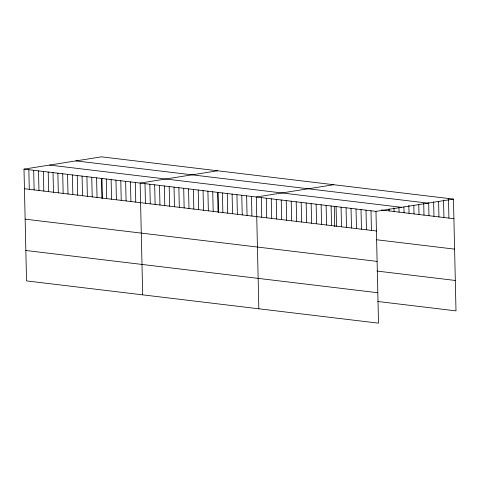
<?xml version="1.0" encoding="UTF-8"?>
<svg xmlns="http://www.w3.org/2000/svg" width="480" height="480" viewBox="0 0 480 480"><rect width="100%" height="100%" fill="white"/><g stroke="black" fill="none" stroke-linecap="round" stroke-linejoin="round"><path stroke-width="0.72" d="M24 169.128L375.972 211.374L378.51 323.16L26.538 280.908L24 169.128L101.49 156.84L453.462 199.092L456 310.872L377.646 301.47M217.644 170.784L140.148 183.066L142.686 294.852M333.792 184.728L256.302 197.01L258.84 308.796M375.972 211.374L453.462 199.092M75.918 160.896L427.89 203.142M49.572 165.072L401.544 207.318M381.252 209.988L453.906 218.712M24.444 188.748L376.416 230.994M376.242 239.718L454.596 249.126M25.134 219.162L377.106 261.408M376.956 271.056L455.31 280.458M25.848 250.494L377.82 292.746M448.476 198.492L448.92 218.112M443.538 200.07L443.934 217.512M438.606 201.654L438.948 216.918M433.632 201.78L433.962 216.318M428.682 202.638L428.976 215.718M423.726 203.49L423.99 215.118M418.776 204.348L419.004 214.524M413.82 205.2L414.018 213.924M408.852 205.332L409.032 213.324M403.914 206.91L404.046 212.724M398.958 207.768L399.06 212.13M393.99 207.894L394.074 211.53M389.04 208.752L389.088 210.93M370.986 210.774L371.43 230.394M366 210.174L366.444 229.8M361.014 209.58L361.458 229.2M356.028 208.98L356.472 228.6M351.042 208.38L351.486 228M346.056 207.78L346.5 227.406M341.07 207.186L341.514 226.806M336.078 206.586L336.528 226.206M334.284 206.376L334.746 226.65M331.092 205.986L331.542 225.606M326.106 205.386L326.556 225.012M321.12 204.792L321.57 224.412M316.134 204.192L316.584 223.812M311.148 203.592L311.592 223.212M306.162 202.992L306.606 222.618M301.176 202.398L301.62 222.018M296.19 201.798L296.634 221.418M291.204 201.198L291.648 220.818M286.218 200.598L286.662 220.224M281.232 200.004L281.676 219.624M276.246 199.404L276.69 219.024M271.26 198.804L271.704 218.424M266.274 198.204L266.718 217.83M261.288 197.61L261.732 217.23M251.46 196.428L251.904 216.048M246.624 195.846L247.068 215.466M241.782 195.264L242.226 214.89M236.94 194.688L237.39 214.308M232.104 194.106L232.548 213.726M227.262 193.524L227.706 213.144M222.426 192.942L222.87 212.562M218.136 192.432L218.592 212.706M217.584 192.36L218.028 211.986M212.742 191.784L213.192 211.404M207.906 191.202L208.35 210.822M203.064 190.62L203.508 210.24M198.228 190.038L198.672 209.658M193.386 189.456L193.83 209.076M188.544 188.874L188.994 208.5M183.708 188.298L184.152 207.918M178.866 187.716L179.31 207.336M174.03 187.134L174.474 206.754M169.188 186.552L169.632 206.172M164.346 185.97L164.796 205.596M159.51 185.394L159.954 205.014M154.668 184.812L155.112 204.432M149.832 184.23L150.276 203.85M144.99 183.648L145.434 203.268M135.312 182.484L135.756 202.11M130.47 181.908L130.914 201.528M125.634 181.326L126.078 200.946M120.792 180.744L121.236 200.364M115.95 180.162L116.4 199.782M111.114 179.58L111.558 199.206M106.272 179.004L106.716 198.624M101.982 178.488L102.444 198.768M101.436 178.422L101.88 198.042M96.594 177.84L97.038 197.46M91.752 177.258L92.202 196.878M86.916 176.676L87.36 196.296M82.074 176.094L82.518 195.72M77.238 175.518L77.682 195.138M72.396 174.936L72.84 194.556M67.554 174.354L68.004 193.974M62.718 173.772L63.162 193.392M57.876 173.19L58.32 192.816M53.04 172.614L53.484 192.234M48.198 172.032L48.642 191.652M43.356 171.45L43.806 191.07M38.52 170.868L38.964 190.488M33.678 170.286L34.122 189.912M28.842 169.704L29.286 189.33"/></g></svg>
